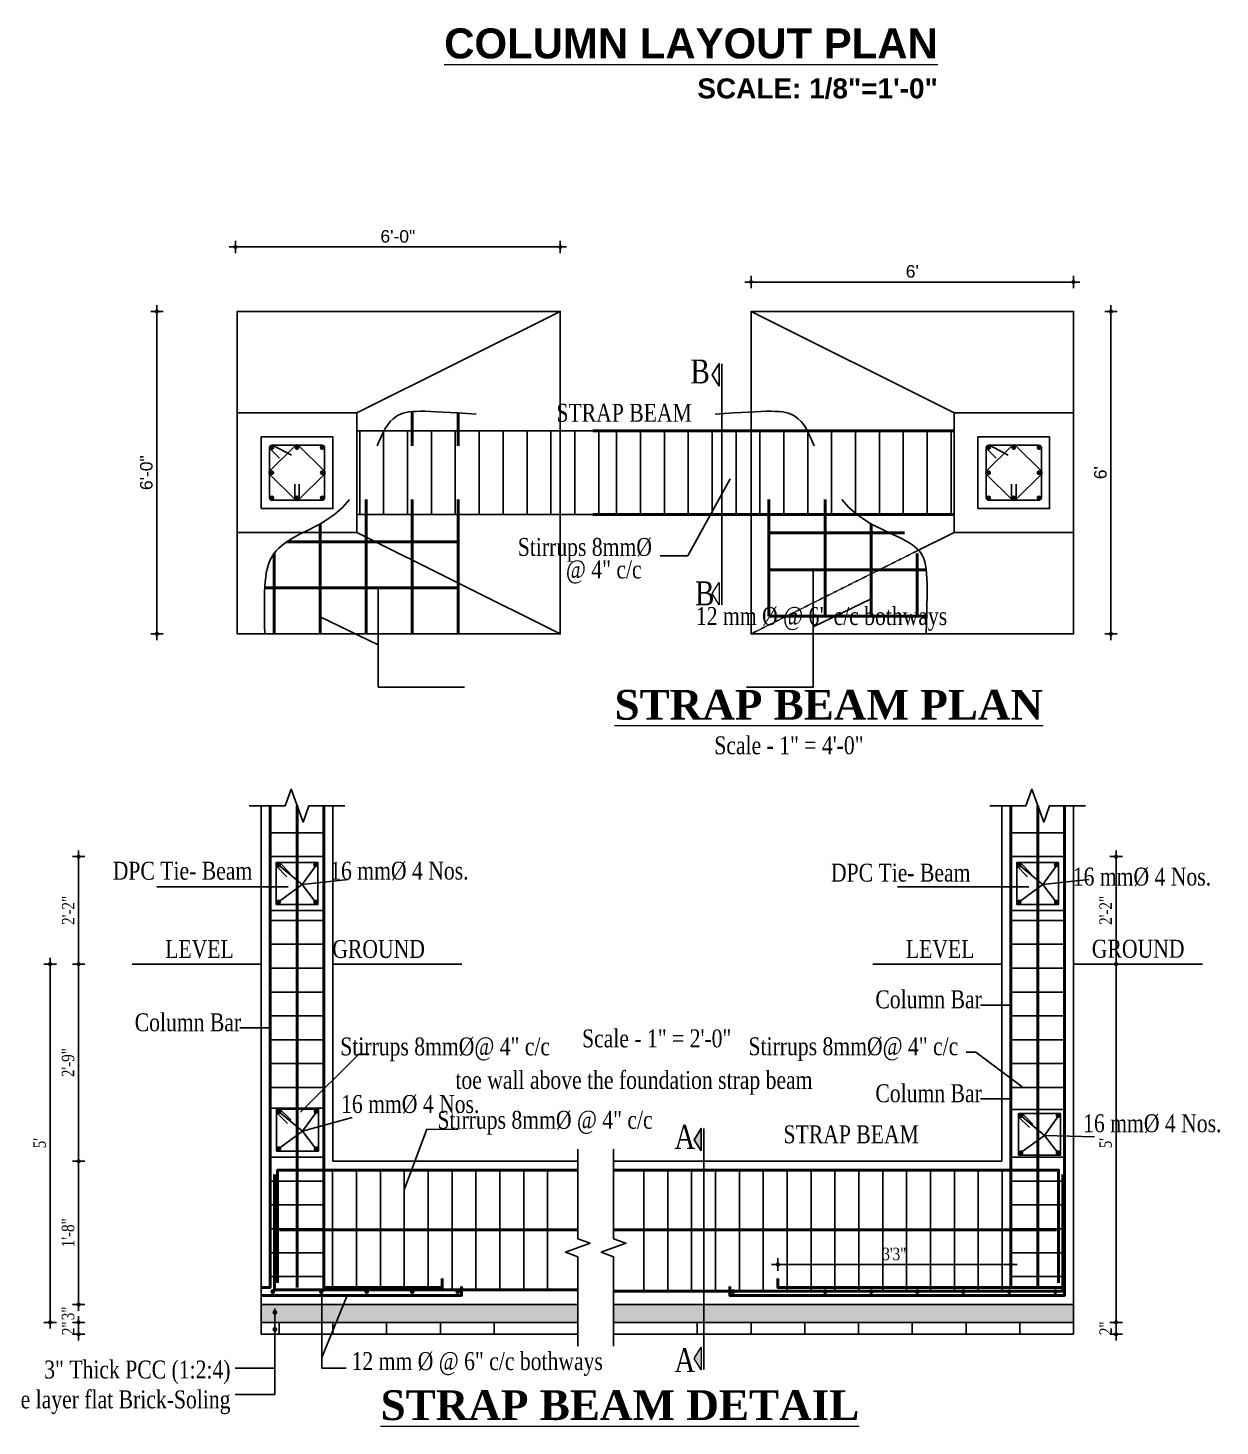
# Model space of a CAD drawing. Header units: inches. Extents: x 45643 to 70559, y -8725 to 1713.
# Drawn here: x 63998 to 64570, y -4593 to -3921 of the extents above; entities that cross this region are included whole.
import ezdxf

# ---------------------------------------------------------------- set-up
doc = ezdxf.new("R2010")
doc.units = ezdxf.units.IN
doc.header["$MEASUREMENT"] = 0
doc.linetypes.add('DASHED2', pattern=[0.375, 0.25, -0.125])
doc.layers.add('Bar', color=7, linetype='Continuous', lineweight=40)
doc.layers.add('Text', color=7, linetype='Continuous', lineweight=9)
doc.layers.add('DIMENSION', color=5, linetype='Continuous')
doc.layers.add('STIRRUP', color=10, linetype='Continuous')
doc.styles.add('1.8', font='times.ttf', dxfattribs={"width": 0.8, "height": 6})
doc.styles.add('1.8 str', font='times.ttf', dxfattribs={"width": 0.8, "height": 6})
doc.styles.add('7 INCH', font='arial.ttf')
doc.styles.add('STYLE1', font='arialbd.ttf')
doc.styles.add('TITLE', font='arialbd.ttf')
doc.dimstyles.new('1.4', dxfattribs={"dimscale": 0, "dimtxt": 6, "dimasz": 0.5, "dimexe": 2, "dimexo": 9, "dimgap": 2, "dimtad": 1, "dimdec": 0, "dimlfac": 0.5, "dimzin": 3, "dimdsep": 46, "dimlunit": 4, "dimtxsty": '1.8', "dimblk": 'DIM', "dimcen": 3, "dimdle": 3, "dimse1": 1, "dimse2": 1, "dimclrd": 256, "dimclre": 256, "dimclrt": 7, "dimadec": 1, "dimazin": 2, "dimtfac": 1, "dimtdec": 0, "dimtix": 1, "dimtofl": 0, "dimtmove": 2, "dimatfit": 3, "dimldrblk": 'ARW', "dimfxl": 2, "dimfrac": 2, "dimtolj": 2, "dimtzin": 0, "dimarcsym": 0})
doc.dimstyles.new('7 INCH', dxfattribs={"dimscale": 0, "dimtxt": 6, "dimasz": 0.5, "dimexe": 2, "dimexo": 9, "dimgap": 2, "dimtad": 1, "dimtoh": 1, "dimdec": 0, "dimzin": 3, "dimdsep": 46, "dimlunit": 4, "dimtxsty": '7 INCH', "dimblk": 'DIM', "dimcen": 3, "dimdle": 3, "dimse1": 1, "dimse2": 1, "dimclrd": 256, "dimclre": 256, "dimclrt": 7, "dimadec": 1, "dimazin": 2, "dimtfac": 1, "dimtdec": 0, "dimtix": 1, "dimtofl": 0, "dimtmove": 2, "dimatfit": 3, "dimldrblk": 'ARW', "dimfxl": 2, "dimfrac": 2, "dimtolj": 2, "dimtzin": 0, "dimarcsym": 0})

# ---------------------------------------------------------------- blocks, each defined once
blk = doc.blocks.new('DIM')
at = {"layer": 'DIMENSION'}
h = blk.add_hatch(color=256, dxfattribs=at)
h.paths.add_polyline_path([(0, 1.3), (0, 0), (1.3, 0, 0.414214)])
h.paths.add_polyline_path([(1.3, 0), (0, 0), (0, -1.3, 0.414214)])
h.paths.add_polyline_path([(0, 0), (-1.3, 0, 0.414214), (0, -1.3)])
h.paths.add_polyline_path([(0, 1.3, 0.414214), (-1.3, 0), (0, 0)])
for p, q in [((-6, 0), (6, 0)), ((0, 6), (0, -6))]:
    blk.add_line(p, q, dxfattribs=at)
blk.add_circle((0, 0), 1.28, dxfattribs=at)
blk = doc.blocks.new('*D786')
at = {"layer": 'Defpoints', "color": 0, "ltscale": 10, "transparency": 16777216}
for p in [(64021.88, -4542.8), (64042.3, -4542.8), (64042.3, -4548.54)]:
    blk.add_point(p, dxfattribs=at)
at = {"layer": 'DIMENSION', "lineweight": -2, "ltscale": 10, "transparency": 16777216}
for p, q in [((64021.88, -4542.3), (64021.88, -4541.8)), ((64021.88, -4549.04), (64021.88, -4549.54))]:
    blk.add_line(p, q, dxfattribs=at)
at = {"layer": 'DIMENSION', "lineweight": -2, "ltscale": 10, "transparency": 16777216, "xscale": 0.5, "yscale": 0.5, "zscale": 0.5}
for p, rotation in [((64021.88, -4542.8), 270), ((64021.88, -4548.54), 90)]:
    blk.add_blockref('DIM', p, dxfattribs=dict(at, rotation=rotation))
at = {"layer": 'DIMENSION', "color": 7, "ltscale": 10, "transparency": 16777216, "insert": (64016.88, -4545.67), "char_height": 6, "attachment_point": 5, "rotation": 90, "style": '1.8'}
blk.add_mtext('\\A2;2"', dxfattribs=at)
blk = doc.blocks.new('ARW')
at = {"layer": 'DIMENSION'}
blk.add_lwpolyline([(10, 0, 0, 6, 0), (0, 0, 0, 0, 0), (10, 0, 0, 0, 0)], format="xyseb", dxfattribs=at)
blk = doc.blocks.new('*D787')
at = {"layer": 'Defpoints', "color": 0, "ltscale": 10, "transparency": 16777216}
for p in [(64021.87, -4534.2), (64042.29, -4534.2), (64042.29, -4542.8)]:
    blk.add_point(p, dxfattribs=at)
at = {"layer": 'DIMENSION', "lineweight": -2, "ltscale": 10, "transparency": 16777216}
for p, q in [((64021.87, -4533.7), (64021.87, -4533.2)), ((64021.87, -4543.3), (64021.87, -4543.8))]:
    blk.add_line(p, q, dxfattribs=at)
at = {"layer": 'DIMENSION', "lineweight": -2, "ltscale": 10, "transparency": 16777216, "xscale": 0.5, "yscale": 0.5, "zscale": 0.5}
for p, rotation in [((64021.87, -4534.2), 270), ((64021.87, -4542.8), 90)]:
    blk.add_blockref('DIM', p, dxfattribs=dict(at, rotation=rotation))
at = {"layer": 'DIMENSION', "color": 7, "ltscale": 10, "transparency": 16777216, "insert": (64016.82, -4538.5), "char_height": 6, "attachment_point": 5, "rotation": 90, "style": '1.8'}
blk.add_mtext('\\A2;3"', dxfattribs=at)
blk = doc.blocks.new('*D788')
at = {"layer": 'Defpoints', "color": 0, "ltscale": 10, "transparency": 16777216}
for p in [(64021.87, -4465.4), (64099.63, -4465.4), (64042.29, -4534.2)]:
    blk.add_point(p, dxfattribs=at)
at = {"layer": 'DIMENSION', "lineweight": -2, "ltscale": 10, "transparency": 16777216}
blk.add_line((64021.87, -4533.7), (64021.87, -4465.9), dxfattribs=at)
at = {"layer": 'DIMENSION', "lineweight": -2, "ltscale": 10, "transparency": 16777216, "xscale": 0.5, "yscale": 0.5, "zscale": 0.5}
for p, rotation in [((64021.87, -4465.4), 90), ((64021.87, -4534.2), 270)]:
    blk.add_blockref('DIM', p, dxfattribs=dict(at, rotation=rotation))
at = {"layer": 'DIMENSION', "color": 7, "ltscale": 10, "transparency": 16777216, "insert": (64016.82, -4499.8), "char_height": 6, "attachment_point": 5, "rotation": 90, "style": '1.8'}
blk.add_mtext('\\A2;1\'-8"', dxfattribs=at)
blk = doc.blocks.new('*D789')
at = {"layer": 'Defpoints', "color": 0, "ltscale": 10, "transparency": 16777216}
for p in [(64021.87, -4370.8), (64049.21, -4370.8), (64042.29, -4465.4)]:
    blk.add_point(p, dxfattribs=at)
at = {"layer": 'DIMENSION', "lineweight": -2, "ltscale": 10, "transparency": 16777216}
blk.add_line((64021.87, -4464.9), (64021.87, -4371.3), dxfattribs=at)
at = {"layer": 'DIMENSION', "lineweight": -2, "ltscale": 10, "transparency": 16777216, "xscale": 0.5, "yscale": 0.5, "zscale": 0.5}
for p, rotation in [((64021.87, -4370.8), 90), ((64021.87, -4465.4), 270)]:
    blk.add_blockref('DIM', p, dxfattribs=dict(at, rotation=rotation))
at = {"layer": 'DIMENSION', "color": 7, "ltscale": 10, "transparency": 16777216, "insert": (64016.81, -4418.1), "char_height": 6, "attachment_point": 5, "rotation": 90, "style": '1.8'}
blk.add_mtext('\\A2;2\'-9"', dxfattribs=at)
blk = doc.blocks.new('*D790')
at = {"layer": 'Defpoints', "color": 0, "ltscale": 10, "transparency": 16777216}
for p in [(64057.72, -4370.8), (64008.22, -4542.8), (64050.8, -4542.8)]:
    blk.add_point(p, dxfattribs=at)
at = {"layer": 'DIMENSION', "lineweight": -2, "ltscale": 10, "transparency": 16777216}
blk.add_line((64008.22, -4371.3), (64008.22, -4542.3), dxfattribs=at)
at = {"layer": 'DIMENSION', "lineweight": -2, "ltscale": 10, "transparency": 16777216, "xscale": 0.5, "yscale": 0.5, "zscale": 0.5}
for p, rotation in [((64008.22, -4370.8), 90), ((64008.22, -4542.8), 270)]:
    blk.add_blockref('DIM', p, dxfattribs=dict(at, rotation=rotation))
at = {"layer": 'DIMENSION', "color": 7, "ltscale": 10, "transparency": 16777216, "insert": (64003.17, -4456.8), "char_height": 6, "attachment_point": 5, "rotation": 90, "style": '1.8'}
blk.add_mtext("\\A2;5'", dxfattribs=at)
blk = doc.blocks.new('*D791')
at = {"layer": 'Defpoints', "color": 0, "ltscale": 10, "transparency": 16777216}
for p in [(64021.87, -4319.2), (64111.09, -4319.2), (64049.21, -4370.8)]:
    blk.add_point(p, dxfattribs=at)
at = {"layer": 'DIMENSION', "lineweight": -2, "ltscale": 10, "transparency": 16777216}
blk.add_line((64021.87, -4370.3), (64021.87, -4319.7), dxfattribs=at)
at = {"layer": 'DIMENSION', "lineweight": -2, "ltscale": 10, "transparency": 16777216, "xscale": 0.5, "yscale": 0.5, "zscale": 0.5}
for p, rotation in [((64021.87, -4319.2), 90), ((64021.87, -4370.8), 270)]:
    blk.add_blockref('DIM', p, dxfattribs=dict(at, rotation=rotation))
at = {"layer": 'DIMENSION', "color": 7, "ltscale": 10, "transparency": 16777216, "insert": (64016.87, -4345), "char_height": 6, "attachment_point": 5, "rotation": 90, "style": '1.8'}
blk.add_mtext('\\A2;2\'-2"', dxfattribs=at)
blk = doc.blocks.new('*D792')
at = {"layer": 'Defpoints', "color": 0, "ltscale": 10, "transparency": 16777216}
for p in [(64499.36, -4542.8), (64519.78, -4542.8), (64499.36, -4548.54)]:
    blk.add_point(p, dxfattribs=at)
at = {"layer": 'DIMENSION', "lineweight": -2, "ltscale": 10, "transparency": 16777216}
for p, q in [((64519.78, -4542.3), (64519.78, -4541.8)), ((64519.78, -4549.04), (64519.78, -4549.54))]:
    blk.add_line(p, q, dxfattribs=at)
at = {"layer": 'DIMENSION', "lineweight": -2, "ltscale": 10, "transparency": 16777216, "xscale": 0.5, "yscale": 0.5, "zscale": 0.5}
for p, rotation in [((64519.78, -4542.8), 270), ((64519.78, -4548.54), 90)]:
    blk.add_blockref('DIM', p, dxfattribs=dict(at, rotation=rotation))
at = {"layer": 'DIMENSION', "color": 7, "ltscale": 10, "transparency": 16777216, "insert": (64514.78, -4545.67), "char_height": 6, "attachment_point": 5, "rotation": 90, "style": '1.8'}
blk.add_mtext('\\A2;2"', dxfattribs=at)
blk = doc.blocks.new('*D793')
at = {"layer": 'Defpoints', "color": 0, "ltscale": 10, "transparency": 16777216}
for p in [(64499.36, -4370.8), (64519.78, -4370.8), (64499.36, -4542.8)]:
    blk.add_point(p, dxfattribs=at)
at = {"layer": 'DIMENSION', "lineweight": -2, "ltscale": 10, "transparency": 16777216}
blk.add_line((64519.78, -4542.3), (64519.78, -4371.3), dxfattribs=at)
at = {"layer": 'DIMENSION', "lineweight": -2, "ltscale": 10, "transparency": 16777216, "xscale": 0.5, "yscale": 0.5, "zscale": 0.5}
for p, rotation in [((64519.78, -4370.8), 90), ((64519.78, -4542.8), 270)]:
    blk.add_blockref('DIM', p, dxfattribs=dict(at, rotation=rotation))
at = {"layer": 'DIMENSION', "color": 7, "ltscale": 10, "transparency": 16777216, "insert": (64514.73, -4456.8), "char_height": 6, "attachment_point": 5, "rotation": 90, "style": '1.8'}
blk.add_mtext("\\A2;5'", dxfattribs=at)
blk = doc.blocks.new('*D794')
at = {"layer": 'Defpoints', "color": 0, "ltscale": 10, "transparency": 16777216}
for p in [(64430.56, -4319.2), (64519.78, -4319.2), (64492.44, -4370.8)]:
    blk.add_point(p, dxfattribs=at)
at = {"layer": 'DIMENSION', "lineweight": -2, "ltscale": 10, "transparency": 16777216}
blk.add_line((64519.78, -4370.3), (64519.78, -4319.7), dxfattribs=at)
at = {"layer": 'DIMENSION', "lineweight": -2, "ltscale": 10, "transparency": 16777216, "xscale": 0.5, "yscale": 0.5, "zscale": 0.5}
for p, rotation in [((64519.78, -4319.2), 90), ((64519.78, -4370.8), 270)]:
    blk.add_blockref('DIM', p, dxfattribs=dict(at, rotation=rotation))
at = {"layer": 'DIMENSION', "color": 7, "ltscale": 10, "transparency": 16777216, "insert": (64514.78, -4345), "char_height": 6, "attachment_point": 5, "rotation": 90, "style": '1.8'}
blk.add_mtext('\\A2;2\'-2"', dxfattribs=at)
blk = doc.blocks.new('*D795')
at = {"layer": 'Defpoints', "color": 0, "ltscale": 10, "transparency": 16777216}
for p in [(64469.26, -4515.06), (64357.46, -4521.3), (64469.26, -4521.3)]:
    blk.add_point(p, dxfattribs=at)
at = {"layer": 'DIMENSION', "lineweight": -2, "ltscale": 10, "transparency": 16777216}
blk.add_line((64357.96, -4515.06), (64468.76, -4515.06), dxfattribs=at)
at = {"layer": 'DIMENSION', "lineweight": -2, "ltscale": 10, "transparency": 16777216, "xscale": 0.5, "yscale": 0.5, "zscale": 0.5, "rotation": 180}
blk.add_blockref('DIM', (64357.46, -4515.06), dxfattribs=at)
at = {"layer": 'DIMENSION', "lineweight": -2, "ltscale": 10, "transparency": 16777216, "xscale": 0.5, "yscale": 0.5, "zscale": 0.5}
blk.add_blockref('DIM', (64469.26, -4515.06), dxfattribs=at)
at = {"layer": 'DIMENSION', "color": 7, "ltscale": 10, "transparency": 16777216, "insert": (64413.36, -4510.01), "char_height": 6, "attachment_point": 5, "style": '1.8'}
blk.add_mtext('\\A2;3\'3"', dxfattribs=at)
blk = doc.blocks.new('*D796')
at = {"layer": 'Defpoints', "color": 0, "ltscale": 50, "transparency": 16777216}
for p in [(64253.03, -4026.5), (64097.11, -4047.54), (64253.03, -4057.48)]:
    blk.add_point(p, dxfattribs=at)
at = {"layer": 'DIMENSION', "lineweight": -2, "ltscale": 50, "transparency": 16777216}
blk.add_line((64097.61, -4026.5), (64252.53, -4026.5), dxfattribs=at)
at = {"layer": 'DIMENSION', "lineweight": -2, "ltscale": 50, "transparency": 16777216, "xscale": 0.5, "yscale": 0.5, "zscale": 0.5, "rotation": 180}
blk.add_blockref('DIM', (64097.11, -4026.5), dxfattribs=at)
at = {"layer": 'DIMENSION', "lineweight": -2, "ltscale": 50, "transparency": 16777216, "xscale": 0.5, "yscale": 0.5, "zscale": 0.5}
blk.add_blockref('DIM', (64253.03, -4026.5), dxfattribs=at)
at = {"layer": 'DIMENSION', "color": 7, "ltscale": 50, "transparency": 16777216, "insert": (64175.07, -4021.43), "char_height": 6, "attachment_point": 5, "style": '7 INCH'}
blk.add_mtext('\\A2;6\'-0"', dxfattribs=at)
blk = doc.blocks.new('*D797')
at = {"layer": 'Defpoints', "color": 0, "ltscale": 50, "transparency": 16777216}
for p in [(64059.46, -4057.48), (64098.03, -4057.48), (64098.03, -4212.28)]:
    blk.add_point(p, dxfattribs=at)
at = {"layer": 'DIMENSION', "lineweight": -2, "ltscale": 50, "transparency": 16777216}
blk.add_line((64059.46, -4211.78), (64059.46, -4057.98), dxfattribs=at)
at = {"layer": 'DIMENSION', "lineweight": -2, "ltscale": 50, "transparency": 16777216, "xscale": 0.5, "yscale": 0.5, "zscale": 0.5}
for p, rotation in [((64059.46, -4057.48), 90), ((64059.46, -4212.28), 270)]:
    blk.add_blockref('DIM', p, dxfattribs=dict(at, rotation=rotation))
at = {"layer": 'DIMENSION', "color": 7, "ltscale": 50, "transparency": 16777216, "insert": (64054.39, -4134.88), "char_height": 6, "attachment_point": 5, "rotation": 90, "style": '7 INCH'}
blk.add_mtext('\\A2;6\'-0"', dxfattribs=at)
blk = doc.blocks.new('*D798')
at = {"layer": 'Defpoints', "color": 0, "ltscale": 50, "transparency": 16777216}
for p in [(64344.56, -4043.34), (64344.56, -4057.48), (64499.36, -4057.48)]:
    blk.add_point(p, dxfattribs=at)
at = {"layer": 'DIMENSION', "lineweight": -2, "ltscale": 50, "transparency": 16777216}
blk.add_line((64498.86, -4043.34), (64345.06, -4043.34), dxfattribs=at)
at = {"layer": 'DIMENSION', "lineweight": -2, "ltscale": 50, "transparency": 16777216, "xscale": 0.5, "yscale": 0.5, "zscale": 0.5, "rotation": 180}
blk.add_blockref('DIM', (64344.56, -4043.34), dxfattribs=at)
at = {"layer": 'DIMENSION', "lineweight": -2, "ltscale": 50, "transparency": 16777216, "xscale": 0.5, "yscale": 0.5, "zscale": 0.5}
blk.add_blockref('DIM', (64499.36, -4043.34), dxfattribs=at)
at = {"layer": 'DIMENSION', "color": 7, "ltscale": 50, "transparency": 16777216, "insert": (64421.96, -4038.28), "char_height": 6, "attachment_point": 5, "style": '7 INCH'}
blk.add_mtext("\\A2;6'", dxfattribs=at)
blk = doc.blocks.new('*D799')
at = {"layer": 'Defpoints', "color": 0, "ltscale": 50, "transparency": 16777216}
for p in [(64499.36, -4057.48), (64499.36, -4212.28), (64517.32, -4212.28)]:
    blk.add_point(p, dxfattribs=at)
at = {"layer": 'DIMENSION', "lineweight": -2, "ltscale": 50, "transparency": 16777216}
blk.add_line((64517.32, -4057.98), (64517.32, -4211.78), dxfattribs=at)
at = {"layer": 'DIMENSION', "lineweight": -2, "ltscale": 50, "transparency": 16777216, "xscale": 0.5, "yscale": 0.5, "zscale": 0.5}
for p, rotation in [((64517.32, -4057.48), 90), ((64517.32, -4212.28), 270)]:
    blk.add_blockref('DIM', p, dxfattribs=dict(at, rotation=rotation))
at = {"layer": 'DIMENSION', "color": 7, "ltscale": 50, "transparency": 16777216, "insert": (64512.26, -4134.88), "char_height": 6, "attachment_point": 5, "rotation": 90, "style": '7 INCH'}
blk.add_mtext("\\A2;6'", dxfattribs=at)

msp = doc.modelspace()

# ---------------------------------------------------------------- hatches: boundary and pattern name
at = {"ltscale": 10}
h = msp.add_hatch(dxfattribs=at)
h.set_pattern_fill('AR-CONC', color=8, scale=0.716667, style=0)
h.set_pattern_definition([(50, (46033.988, -9458.595), (5.1403646, -0.4497236), [0.5375, -5.9125]), (355, (46033.988, -9458.595), (-0.9943846, 5.3907103), [0.43, -4.73]), (100.4514, (46034.4163, -9458.6325), (4.1459839, 4.9409834), [0.4568047, -5.0248518]), (46.1842, (46033.988, -9457.162), (7.6485608, -1.1862196), [0.80625, -8.86875]), (96.6356, (46034.625, -9457.2606), (6.698416, 6.981178), [0.685207, -7.5372765]), (351.1842, (46033.988, -9457.162), (6.6984106, 6.9811833), [0.645, -7.095]), (21, (46034.7046, -9457.52), (4.2778339, -2.8854354), [0.5375, -5.9125]), (326, (46034.7046, -9457.52), (1.7437599, 5.1969087), [0.43, -4.73]), (71.4514, (46035.061, -9457.7605), (6.0215955, 2.3114686), [0.4568047, -5.0248518]), (37.5, (46033.988, -9458.595), (0.08714563, 2.38573929), [0, -4.67266667, 0, -4.80166667, 0, -4.74791667]), (7.5, (46033.988, -9458.595), (1.8853317, 2.82661727), [0, -2.73766667, 0, -4.56516667, 0, -1.80958333]), (327.5, (46032.3897, -9458.595), (3.82572746, -0.16164325), [0, -1.79166667, 0, -5.59, 0, -7.4175]), (317.5, (46031.673, -9458.595), (4.1795009, 0.71741904), [0, -2.3291667, 0, -3.7123333, 0, -5.2675])])
h.paths.add_polyline_path([(64109.493, -4534.203), (64109.493, -4542.803), (64116.026, -4542.803), (64116.026, -4538.577, -0.403803), (64115.473, -4538.004, -1), (64116.619, -4538.004, -0.4247013), (64116.026, -4538.577), (64116.026, -4542.803), (64261.426, -4542.803), (64261.426, -4534.203)])
h = msp.add_hatch(dxfattribs=at)
h.set_pattern_fill('AR-CONC', color=8, scale=0.716667, style=0)
h.set_pattern_definition([(130, (67779.0467, -7097.9377), (-5.1403646, -0.4497236), [0.5375, -5.9125]), (185, (67779.0467, -7097.9377), (0.9943846, 5.39071), [0.43, -4.73]), (79.5486, (67778.6183, -7097.975), (-4.145984, 4.9409834), [0.456805, -5.024852]), (133.8158, (67779.0467, -7096.5044), (-7.648561, -1.18622), [0.80625, -8.86875]), (83.3644, (67778.409, -7096.603), (-6.698416, 6.981178), [0.685207, -7.537276]), (188.8158, (67779.047, -7096.504), (-6.69841, 6.981183), [0.645, -7.095]), (159, (67778.33, -7096.8627), (-4.277834, -2.8854354), [0.5375, -5.9125]), (214, (67778.33, -7096.8627), (-1.74376, 5.1969087), [0.43, -4.73]), (108.5486, (67777.9735, -7097.103), (-6.0215955, 2.3114686), [0.456805, -5.024852]), (142.5, (67779.0467, -7097.9377), (-0.0871456, 2.3857393), [0, -4.6726667, 0, -4.8016667, 0, -4.7479167]), (172.5, (67779.0467, -7097.9377), (-1.8853317, 2.8266173), [0, -2.7376667, 0, -4.5651667, 0, -1.8095833]), (212.5, (67780.6448, -7097.9377), (-3.8257275, -0.16164325), [0, -1.7916667, 0, -5.59, 0, -7.4175]), (222.5, (67781.3615, -7097.9377), (-4.179501, 0.717419), [0, -2.3291667, 0, -3.7123333, 0, -5.2675])])
h.paths.add_polyline_path([(64278.626, -4534.203), (64499.359, -4534.203), (64499.359, -4542.803), (64278.626, -4542.803)])
at = {"layer": 'Text', "ltscale": 10}
for points in [[(64320.661, -4449.726), (64320.661, -4460.478), (64317.35, -4455.102)], [(64320.661, -4565.53), (64320.661, -4554.777), (64317.35, -4560.153)]]:
    msp.add_hatch(color=256, dxfattribs=at).paths.add_polyline_path(points)

# ---------------------------------------------------------------- linework, layer by layer
for p, q in [((64253.026, -4057.479), (64155.359, -4106.212)), ((64344.559, -4057.479), (64442.026, -4106.212)), ((64155.359, -4163.545), (64253.026, -4212.279))]:
    msp.add_line(p, q)
at = {"ltscale": 10}
for p, q in [((64423.642, -4172.738), (64442.026, -4163.545)), ((64143.893, -4465.403), (64143.893, -4294.745)), ((64464.959, -4465.403), (64464.959, -4294.745)), ((64499.359, -4548.536), (64499.359, -4294.745)), ((64499.359, -4534.203), (64278.626, -4534.203)), ((64261.426, -4542.803), (64109.493, -4542.803)), ((64118.093, -4542.803), (64118.093, -4548.536)), ((64143.893, -4542.803), (64143.893, -4548.536)), ((64169.693, -4542.803), (64169.693, -4548.536)), ((64195.493, -4542.803), (64195.493, -4548.536)), ((64221.293, -4542.803), (64221.293, -4548.536)), ((64499.359, -4542.803), (64278.626, -4542.803)), ((64318.759, -4542.803), (64318.759, -4548.536)), ((64344.559, -4542.803), (64344.559, -4548.536)), ((64370.359, -4542.803), (64370.359, -4548.536)), ((64396.159, -4542.803), (64396.159, -4548.536)), ((64421.959, -4542.803), (64421.959, -4548.536)), ((64447.759, -4542.803), (64447.759, -4548.536)), ((64473.559, -4542.803), (64473.559, -4548.536))]:
    msp.add_line(p, q, dxfattribs=at)
at = {"linetype": 'DASHED2'}
msp.add_line((64423.642, -4172.738), (64344.559, -4212.279), dxfattribs=at)
at = {"color": 5, "ltscale": 10}
for p, q in [((64047.61, -4370.803), (64109.493, -4370.803)), ((64143.893, -4370.803), (64205.776, -4370.803)), ((64403.076, -4370.803), (64464.959, -4370.803)), ((64561.271, -4370.803), (64499.388, -4370.803))]:
    msp.add_line(p, q, dxfattribs=at)
at = {"linetype": 'Continuous', "ltscale": 10}
msp.add_line((64261.426, -4534.203), (64109.493, -4534.203), dxfattribs=at)
for points in [[(64253.026, -4119.859), (64253.026, -4057.479), (64098.026, -4057.479), (64098.026, -4212.279), (64253.026, -4212.279), (64253.026, -4119.859)], [(64344.559, -4154.945), (64344.559, -4057.479), (64499.359, -4057.479), (64499.359, -4212.279), (64344.559, -4212.279), (64344.559, -4147.779)], [(64155.359, -4147.779), (64155.359, -4106.212), (64098.026, -4106.212), (64098.026, -4147.779)], [(64442.026, -4163.545), (64442.026, -4106.212), (64499.359, -4106.212), (64499.359, -4163.545), (64442.026, -4163.545)], [(64098.026, -4147.779), (64098.026, -4163.545), (64129.784, -4163.545)]]:
    msp.add_lwpolyline(points)
for points in [[(64109.493, -4152.079), (64143.893, -4152.079), (64143.893, -4117.679), (64109.493, -4117.679)], [(64453.493, -4152.079), (64487.893, -4152.079), (64487.893, -4117.679), (64453.493, -4117.679)]]:
    msp.add_lwpolyline(points, close=True)
at = {"ltscale": 10, "const_width": 1.147}
for points in [[(64114.634, -4122.224, 1), (64114.634, -4123.37, 1)], [(64126.669, -4122.224, -1), (64126.669, -4123.37, -1)], [(64138.751, -4122.224, -1), (64138.751, -4123.37, -1)], [(64458.634, -4122.224, 1), (64458.634, -4123.37, 1)], [(64470.669, -4122.224, -1), (64470.669, -4123.37, -1)], [(64482.751, -4122.224, -1), (64482.751, -4123.37, -1)], [(64114.038, -4134.879, 1), (64115.184, -4134.879, 1)], [(64139.348, -4134.879, -1), (64138.201, -4134.879, -1)], [(64458.038, -4134.879, 1), (64459.184, -4134.879, 1)], [(64483.348, -4134.879, -1), (64482.201, -4134.879, -1)], [(64114.634, -4147.534, -1), (64114.634, -4146.387, -1)], [(64126.669, -4147.534, 1), (64126.669, -4146.387, 1)], [(64138.751, -4147.534, 1), (64138.751, -4146.387, 1)], [(64458.634, -4147.534, -1), (64458.634, -4146.387, -1)], [(64470.669, -4147.534, 1), (64470.669, -4146.387, 1)], [(64482.751, -4147.534, 1), (64482.751, -4146.387, 1)], [(64117.832, -4322.645, 1), (64117.832, -4323.792, 1)], [(64135.554, -4322.645, -1), (64135.554, -4323.792, -1)], [(64473.299, -4322.645, 1), (64473.299, -4323.792, 1)], [(64491.02, -4322.645, -1), (64491.02, -4323.792, -1)], [(64117.235, -4340.963, 1), (64118.382, -4340.963, 1)], [(64136.15, -4340.963, -1), (64135.004, -4340.963, -1)], [(64472.702, -4340.963, 1), (64473.849, -4340.963, 1)], [(64491.617, -4340.963, -1), (64490.47, -4340.963, -1)], [(64118.042, -4441.049, 1), (64118.042, -4442.196, 1)], [(64135.763, -4441.049, -1), (64135.763, -4442.196, -1)], [(64474.173, -4443.045, 1), (64474.173, -4444.192, 1)], [(64491.895, -4443.045, -1), (64491.895, -4444.192, -1)], [(64117.445, -4459.368, 1), (64118.591, -4459.368, 1)], [(64136.36, -4459.368, -1), (64135.213, -4459.368, -1)], [(64473.576, -4461.363, 1), (64474.723, -4461.363, 1)], [(64492.492, -4461.363, -1), (64491.345, -4461.363, -1)], [(64114.493, -4528.013, 1), (64115.639, -4528.013, 1)], [(64138.893, -4528.013, -1), (64137.746, -4528.013, -1)], [(64160.721, -4528.013, -1), (64159.574, -4528.013, -1)], [(64182.549, -4528.013, -1), (64181.402, -4528.013, -1)], [(64204.377, -4528.013, -1), (64203.23, -4528.013, -1)], [(64335.386, -4528.013, 1), (64336.533, -4528.013, 1)], [(64379.59, -4528.013, 1), (64380.737, -4528.013, 1)], [(64401.692, -4528.013, 1), (64402.839, -4528.013, 1)], [(64423.794, -4528.013, 1), (64424.941, -4528.013, 1)], [(64445.896, -4528.013, 1), (64447.043, -4528.013, 1)], [(64467.998, -4528.013, 1), (64469.145, -4528.013, 1)], [(64490.1, -4528.013, 1), (64491.247, -4528.013, 1)], [(64115.473, -4538.004, 1), (64116.619, -4538.004, 1)], [(64115.473, -4546.195, 1), (64116.619, -4546.195, 1)]]:
    msp.add_lwpolyline(points, format="xyb", close=True, dxfattribs=at)
at = {"linetype": 'DASHED2'}
msp.add_lwpolyline([(64129.784, -4163.545), (64155.359, -4163.545), (64155.359, -4147.779)], dxfattribs=at)
at = {"linetype": 'Continuous', "ltscale": 10}
for points in [[(64149.626, -4294.745), (64132.426, -4294.745), (64129.559, -4302.621), (64123.826, -4286.869), (64120.959, -4294.745), (64103.759, -4294.745)], [(64505.093, -4294.745), (64487.893, -4294.745), (64485.026, -4302.621), (64479.293, -4286.869), (64476.426, -4294.745), (64459.226, -4294.745)], [(64261.426, -4554.269), (64261.426, -4511.269), (64255.519, -4509.119), (64267.333, -4504.819), (64261.426, -4502.669), (64261.426, -4459.669)], [(64278.626, -4554.269), (64278.626, -4511.269), (64272.719, -4509.119), (64284.533, -4504.819), (64278.626, -4502.669), (64278.626, -4459.669)]]:
    msp.add_lwpolyline(points, dxfattribs=at)
at = {"ltscale": 10}
for points in [[(64261.426, -4548.536), (64109.493, -4548.536), (64109.493, -4294.745)], [(64143.893, -4465.403), (64261.426, -4465.403)], [(64278.626, -4465.403), (64464.959, -4465.403)], [(64499.359, -4548.536), (64278.626, -4548.536)]]:
    msp.add_lwpolyline(points, dxfattribs=at)
for points in [[(64113.793, -4345.003), (64139.593, -4345.003), (64139.593, -4319.203), (64113.793, -4319.203)], [(64469.259, -4345.003), (64495.059, -4345.003), (64495.059, -4319.203), (64469.259, -4319.203)]]:
    msp.add_lwpolyline(points, close=True, dxfattribs=at)
for points, knots in [([(64212.693, -4106.737), (64187.284, -4105.164), (64173.34, -4103.703), (64167.547, -4116.08), (64165.203, -4121.979)], [1.6418207, 1.6418207, 1.6418207, 1.6418207, 9.2625144, 15.3337011, 15.3337011, 15.3337011, 15.3337011]), ([(64327.359, -4106.737), (64352.768, -4105.164), (64366.712, -4103.703), (64372.505, -4116.08), (64374.85, -4121.979)], [1.6418207, 1.6418207, 1.6418207, 1.6418207, 9.2625144, 15.3337011, 15.3337011, 15.3337011, 15.3337011]), ([(64151.862, -4147.779), (64149.017, -4151.267), (64138.233, -4161.368), (64110.832, -4169.133), (64110.721, -4190.051), (64111.176, -4212.279)], [25.0554873, 25.0554873, 25.0554873, 25.0554873, 29.8270999, 40.7446338, 50.1239758, 50.1239758, 50.1239758, 50.1239758]), ([(64388.191, -4147.779), (64391.035, -4151.267), (64401.819, -4161.368), (64430.456, -4169.483), (64429.276, -4183.826), (64428.697, -4212.279)], [25.0554873, 25.0554873, 25.0554873, 25.0554873, 29.8270999, 40.7446338, 51.2542884, 51.2542884, 51.2542884, 51.2542884])]:
    msp.add_open_spline(points, degree=3, knots=knots)
at = {"layer": 'Bar'}
for p, q in [((64181.991, -4121.979), (64181.991, -4105.543)), ((64204.093, -4121.979), (64204.093, -4106.198)), ((64442.026, -4114.812), (64268.672, -4114.812)), ((64159.889, -4212.279), (64159.889, -4147.779)), ((64181.991, -4212.279), (64181.991, -4147.779)), ((64204.093, -4212.279), (64204.093, -4147.779)), ((64353.159, -4203.679), (64353.159, -4147.779)), ((64380.163, -4203.679), (64380.163, -4147.779)), ((64137.787, -4212.279), (64137.787, -4159.399)), ((64442.026, -4154.945), (64268.672, -4154.945)), ((64402.265, -4203.679), (64402.265, -4159.399)), ((64121.811, -4168.075), (64204.093, -4168.075)), ((64418.241, -4163.806), (64353.159, -4163.806)), ((64115.685, -4212.279), (64115.685, -4173.643)), ((64424.367, -4203.679), (64424.367, -4173.643)), ((64428.868, -4181.577), (64353.159, -4181.577)), ((64111.184, -4190.177), (64204.093, -4190.177)), ((64428.876, -4203.679), (64353.159, -4203.679))]:
    msp.add_line(p, q, dxfattribs=at)
at = {"layer": 'Bar', "ltscale": 10}
for p, q in [((64126.693, -4526.124), (64126.693, -4294.745)), ((64482.159, -4526.124), (64482.159, -4294.745)), ((64118.353, -4498.439), (64261.426, -4498.439)), ((64491.162, -4498.439), (64278.626, -4498.439))]:
    msp.add_line(p, q, dxfattribs=at)
for points in [[(64113.793, -4294.745), (64113.793, -4526.124), (64109.493, -4526.124)], [(64196.353, -4521.824), (64196.353, -4526.124), (64139.593, -4526.124), (64139.593, -4294.745)], [(64469.259, -4294.745), (64469.259, -4526.124), (64357.459, -4526.124), (64357.459, -4521.824)], [(64469.259, -4526.124), (64495.059, -4526.124), (64495.059, -4294.745)], [(64117.322, -4523.815), (64117.322, -4523.815), (64117.322, -4469.703), (64261.426, -4469.703)], [(64492.193, -4523.815), (64492.193, -4523.815), (64492.193, -4469.703), (64278.626, -4469.703)], [(64115.887, -4471.859), (64115.887, -4527.176), (64261.601, -4527.176)], [(64494.202, -4471.859), (64494.202, -4527.75), (64278.451, -4527.75)], [(64205.693, -4525.603), (64205.693, -4529.903), (64109.493, -4529.903)], [(64495.059, -4526.124), (64495.059, -4529.903), (64334.36, -4529.903), (64334.36, -4525.603)]]:
    msp.add_lwpolyline(points, dxfattribs=at)
at = {"layer": 'DIMENSION', "ltscale": 10}
for p, q in [((64330.539, -4198.238), (64330.539, -4082.575)), ((64129.079, -4332.621), (64151.223, -4330.135)), ((64484.546, -4332.621), (64506.689, -4330.135)), ((64129.289, -4451.025), (64153.217, -4444.47)), ((64321.888, -4565.459), (64321.888, -4449.796)), ((64485.42, -4453.021), (64509.349, -4453.71)), ((64116.026, -4536.195), (64116.026, -4577.467)), ((64097.06, -4564.845), (64116.026, -4564.845)), ((64097.06, -4577.467), (64116.026, -4577.467))]:
    msp.add_line(p, q, dxfattribs=at)
at = {"layer": 'DIMENSION', "ltscale": 20}
for p, q in [((64268.672, -4114.812), (64155.359, -4114.812)), ((64268.672, -4154.945), (64155.359, -4154.945))]:
    msp.add_line(p, q, dxfattribs=at)
at = {"layer": 'DIMENSION', "ltscale": 10}
for points in [[(64329.312, -4093.257), (64329.312, -4082.504), (64326.001, -4087.881), (64329.312, -4093.257)], [(64320.661, -4460.478), (64320.661, -4449.726), (64317.35, -4455.102), (64320.661, -4460.478)]]:
    msp.add_lwpolyline(points, dxfattribs=at)
at = {"layer": 'STIRRUP'}
for p, q in [((64156.793, -4154.945), (64156.793, -4114.812)), ((64168.259, -4154.945), (64168.259, -4114.812)), ((64179.726, -4154.945), (64179.726, -4114.812)), ((64191.193, -4154.945), (64191.193, -4114.812)), ((64202.659, -4154.945), (64202.659, -4114.812)), ((64214.126, -4154.945), (64214.126, -4114.812)), ((64225.593, -4154.945), (64225.593, -4114.812)), ((64237.059, -4154.945), (64237.059, -4114.812)), ((64248.526, -4154.945), (64248.526, -4114.812)), ((64259.993, -4154.945), (64259.993, -4114.812)), ((64271.459, -4154.945), (64271.459, -4114.812)), ((64280.059, -4154.945), (64280.059, -4114.812)), ((64291.526, -4154.945), (64291.526, -4114.812)), ((64302.993, -4154.945), (64302.993, -4114.812)), ((64314.459, -4154.945), (64314.459, -4114.812)), ((64325.926, -4154.945), (64325.926, -4114.812)), ((64337.393, -4154.945), (64337.393, -4114.812)), ((64348.859, -4154.945), (64348.859, -4114.812)), ((64360.326, -4154.945), (64360.326, -4114.812)), ((64371.793, -4154.945), (64371.793, -4114.812)), ((64383.259, -4154.945), (64383.259, -4114.812)), ((64394.726, -4154.945), (64394.726, -4114.812)), ((64406.193, -4154.945), (64406.193, -4114.812)), ((64417.659, -4154.945), (64417.659, -4114.812)), ((64429.126, -4154.945), (64429.126, -4114.812)), ((64440.593, -4154.945), (64440.593, -4114.812)), ((64140.18, -4307.736), (64113.205, -4307.736)), ((64495.647, -4307.736), (64468.672, -4307.736)), ((64140.195, -4349.799), (64113.219, -4349.799)), ((64495.661, -4349.799), (64468.686, -4349.799)), ((64140.195, -4361.266), (64113.219, -4361.266)), ((64495.661, -4361.266), (64468.686, -4361.266)), ((64140.195, -4372.732), (64113.219, -4372.732)), ((64495.661, -4372.732), (64468.686, -4372.732)), ((64140.195, -4384.199), (64113.219, -4384.199)), ((64495.661, -4384.199), (64468.686, -4384.199)), ((64140.195, -4395.666), (64113.219, -4395.666)), ((64495.661, -4395.666), (64468.686, -4395.666)), ((64140.195, -4407.132), (64113.219, -4407.132)), ((64495.661, -4407.132), (64468.686, -4407.132)), ((64140.195, -4418.599), (64113.219, -4418.599)), ((64495.661, -4418.599), (64468.686, -4418.599)), ((64140.195, -4430.066), (64113.219, -4430.066)), ((64495.661, -4430.066), (64468.686, -4430.066)), ((64140.195, -4439.901), (64113.219, -4439.901)), ((64495.661, -4440.573), (64468.686, -4440.573)), ((64140.195, -4463.506), (64113.219, -4463.506)), ((64495.661, -4463.506), (64468.686, -4463.506)), ((64143.741, -4527.176), (64143.741, -4469.129)), ((64155.208, -4527.176), (64155.208, -4469.129)), ((64166.675, -4527.176), (64166.675, -4469.129)), ((64178.141, -4527.176), (64178.141, -4469.129)), ((64189.608, -4527.176), (64189.608, -4469.129)), ((64201.075, -4527.176), (64201.075, -4469.129)), ((64212.541, -4527.176), (64212.541, -4469.129)), ((64224.008, -4527.176), (64224.008, -4469.129)), ((64235.475, -4527.176), (64235.475, -4469.129)), ((64246.941, -4527.176), (64246.941, -4469.129)), ((64293.111, -4527.176), (64293.111, -4469.129)), ((64304.578, -4527.176), (64304.578, -4469.129)), ((64316.044, -4527.176), (64316.044, -4469.129)), ((64327.511, -4527.176), (64327.511, -4469.129)), ((64338.978, -4527.176), (64338.978, -4469.129)), ((64350.444, -4527.176), (64350.444, -4469.129)), ((64361.911, -4527.176), (64361.911, -4469.129)), ((64373.378, -4527.176), (64373.378, -4469.129)), ((64384.844, -4527.176), (64384.844, -4469.129)), ((64396.311, -4527.176), (64396.311, -4469.129)), ((64407.778, -4527.176), (64407.778, -4469.129)), ((64419.244, -4527.176), (64419.244, -4469.129)), ((64430.711, -4527.176), (64430.711, -4469.129)), ((64442.178, -4527.176), (64442.178, -4469.129)), ((64453.644, -4527.176), (64453.644, -4469.129)), ((64465.111, -4527.176), (64465.111, -4469.129)), ((64140.195, -4474.973), (64113.219, -4474.973)), ((64495.661, -4474.973), (64468.686, -4474.973)), ((64140.195, -4486.439), (64113.219, -4486.439)), ((64495.661, -4486.439), (64468.686, -4486.439)), ((64140.195, -4497.906), (64113.219, -4497.906)), ((64495.661, -4497.906), (64468.686, -4497.906)), ((64140.195, -4509.373), (64113.219, -4509.373)), ((64495.661, -4509.373), (64468.686, -4509.373)), ((64140.195, -4520.839), (64113.219, -4520.839)), ((64495.661, -4520.839), (64468.686, -4520.839))]:
    msp.add_line(p, q, dxfattribs=at)
at = {"layer": 'STIRRUP', "color": 5}
for p, q in [((64113.462, -4123.145), (64118.233, -4127.916)), ((64114.959, -4121.648), (64124.03, -4126.419)), ((64457.462, -4123.145), (64462.233, -4127.916)), ((64458.959, -4121.648), (64468.03, -4126.419)), ((64125.634, -4147.58), (64125.634, -4140.394)), ((64127.751, -4147.58), (64127.751, -4140.394)), ((64469.634, -4147.58), (64469.634, -4140.394)), ((64471.751, -4147.58), (64471.751, -4140.394))]:
    msp.add_line(p, q, dxfattribs=at)
at = {"layer": 'STIRRUP', "color": 5, "ltscale": 10}
for p, q in [((64118.281, -4322.069), (64123.45, -4327.238)), ((64473.748, -4322.069), (64478.917, -4327.238)), ((64116.659, -4323.691), (64121.828, -4328.86)), ((64472.126, -4323.691), (64477.295, -4328.86)), ((64116.869, -4442.095), (64122.038, -4447.264)), ((64118.491, -4440.473), (64123.66, -4445.642)), ((64474.622, -4442.469), (64479.791, -4447.638)), ((64473.001, -4444.091), (64478.17, -4449.26))]:
    msp.add_line(p, q, dxfattribs=at)
at = {"layer": 'STIRRUP', "color": 5}
for points in [[(64127.441, -4147.89), (64127.441, -4147.89, -0.4142136), (64125.944, -4147.89), (64113.462, -4135.627, -0.2803397), (64113.462, -4134.13), (64125.944, -4121.867, -0.4142136), (64127.441, -4121.867), (64139.924, -4134.13, -0.2547819), (64139.924, -4135.627), (64127.441, -4147.89)], [(64471.441, -4147.89), (64471.441, -4147.89, -0.4142136), (64469.944, -4147.89), (64457.462, -4135.627, -0.2803397), (64457.462, -4134.13), (64469.944, -4121.867, -0.4142136), (64471.441, -4121.867), (64483.924, -4134.13, -0.2547819), (64483.924, -4135.627), (64471.441, -4147.89)]]:
    msp.add_lwpolyline(points, format="xyb", dxfattribs=at)
for points in [[(64114.768, -4148.109), (64138.617, -4148.109, 0.4142136), (64139.924, -4146.803), (64139.924, -4122.954, 0.4142136), (64138.617, -4121.648), (64114.768, -4121.648, 0.4142136), (64113.462, -4122.954), (64113.462, -4146.803, 0.4142136)], [(64458.768, -4148.109), (64482.617, -4148.109, 0.4142136), (64483.924, -4146.803), (64483.924, -4122.954, 0.4142136), (64482.617, -4121.648), (64458.768, -4121.648, 0.4142136), (64457.462, -4122.954), (64457.462, -4146.803, 0.4142136)]]:
    msp.add_lwpolyline(points, format="xyb", close=True, dxfattribs=at)
at = {"layer": 'STIRRUP', "color": 5, "ltscale": 10}
for points in [[(64116.659, -4342.136), (64136.726, -4342.136), (64136.726, -4322.069), (64116.659, -4322.069)], [(64472.126, -4342.136), (64492.193, -4342.136), (64492.193, -4322.069), (64472.126, -4322.069)], [(64116.869, -4460.54), (64136.936, -4460.54), (64136.936, -4440.473), (64116.869, -4440.473)], [(64473.001, -4462.536), (64493.067, -4462.536), (64493.067, -4442.469), (64473.001, -4442.469)]]:
    msp.add_lwpolyline(points, close=True, dxfattribs=at)
at = {"layer": 'Text', "ltscale": 10}
for points in [[(64329.312, -4187.556), (64329.312, -4198.308), (64326.001, -4192.932), (64329.312, -4187.556)], [(64320.661, -4554.777), (64320.661, -4565.53), (64317.35, -4560.153), (64320.661, -4554.777)]]:
    msp.add_lwpolyline(points, dxfattribs=at)

# ---------------------------------------------------------------- texts
at = {"layer": 'Text', "ltscale": 10, "style": '1.8 str', "width": 0.8}
for s, height, p in [('B', 11.467, (64315.546, -4092.009)), ('STRAP BEAM', 8.6, (64251.189, -4110.424)), ('Stirrups 8mm%%C ', 8.6, (64232.649, -4174.829)), ('@ 4" c/c', 8.6, (64255.745, -4185.619)), ('B', 11.467, (64317.761, -4198.539)), ('12 mm %%C @ 6" c/c bothways', 8.6, (64318.122, -4207.99)), ('Scale - 1" = 4\'-0"', 8.6, (64326.954, -4270.057)), ('DPC Tie- Beam', 8.6, (64038.244, -4330.274)), ('16 mm%%C 4 Nos.', 8.6, (64142.601, -4330.228)), ('DPC Tie- Beam', 8.6, (64382.934, -4331.196)), ('16 mm%%C 4 Nos.', 8.6, (64498.973, -4333.085)), ('LEVEL', 8.6, (64063.429, -4367.866)), ('GROUND', 8.6, (64143.609, -4367.843)), ('LEVEL', 8.6, (64418.896, -4367.866)), ('GROUND', 8.6, (64508.141, -4367.733)), ('Column Bar', 8.6, (64404.244, -4392.016)), ('Column Bar', 8.6, (64048.778, -4403.037)), ('Scale - 1" = 2\'-0"', 8.6, (64263.483, -4410.776)), ('Stirrups 8mm%%C@ 4" c/c', 8.6, (64147.429, -4414.621)), ('Stirrups 8mm%%C@ 4" c/c', 8.6, (64343.356, -4414.56)), ('toe wall above the foundation strap beam', 8.6, (64202.685, -4430.734)), ('Column Bar', 8.6, (64404.244, -4437.104)), ('16 mm%%C 4 Nos.', 8.6, (64147.816, -4442.268)), ('Stirrups 8mm%%C @ 4" c/c', 8.6, (64194.067, -4449.86)), ('16 mm%%C 4 Nos.', 8.6, (64503.948, -4451.508)), ('A', 11.467, (64307.787, -4459.528)), ('STRAP BEAM', 8.6, (64360.16, -4456.822)), ('12 mm %%C @ 6" c/c bothways', 8.6, (64152.857, -4565.711)), ('A', 11.467, (64307.787, -4566.713))]:
    msp.add_text(s, height=height, dxfattribs=at).set_placement(p)
at = {"layer": 'Text', "linetype": 'Continuous', "ltscale": 48, "insert": (64434.214, -3921.57), "char_height": 9.6, "width": 419.3356, "attachment_point": 3, "style": 'STYLE1'}
msp.add_mtext('{\\H1.5x;\\L\\C7;COLUMN LAYOUT PLAN\\P\\H0.3889x;\\l \\H1.143x;                     \\H1.5x;  SCALE: 1/8"=1\'-0"}', dxfattribs=at)
at = {"layer": 'Text', "char_height": 14.33333, "width": 300.53876, "attachment_point": 3, "style": 'TITLE'}
for s, insert in [('{\\fTimes New Roman|b1|i0|c0|p18;\\LSTRAP BEAM PLAN}', (64484.729, -4239.128)), ('{\\fTimes New Roman|b1|i0|c0|p18;\\LSTRAP BEAM DETAIL}', (64396.546, -4575.383))]:
    msp.add_mtext(s, dxfattribs=dict(at, insert=insert))
at = {"layer": 'Text', "ltscale": 10, "insert": (64094.754, -4561.146), "char_height": 8.6, "attachment_point": 3, "style": '1.8 str'}
msp.add_mtext('3" Thick PCC (1:2:4)\\POne layer flat Brick-Soling', dxfattribs=at)

# ---------------------------------------------------------------- dimensions: what is measured, and where the dimension line sits
at = {"layer": 'DIMENSION', "ltscale": 50}
for base, p1, p2, text, picture, middle in [((64253.026, -4026.497), (64097.107, -4047.536), (64253.026, -4057.479), '6\'-0"', '*D796', (64175.067, -4021.434)), ((64344.559, -4043.339), (64499.359, -4057.479), (64344.559, -4057.479), "6'", '*D798', (64421.959, -4038.276))]:
    dim = msp.add_linear_dim(base=base, p1=p1, p2=p2, text=text, dimstyle='7 INCH', override={"dimscale": 1}, dxfattribs=at)
    dim.commit()
    dim.dimension.update_dxf_attribs({"geometry": picture, "text_midpoint": middle})
for base, p1, p2, text, picture, middle in [((64059.457, -4057.479), (64098.026, -4212.279), (64098.026, -4057.479), '6\'-0"', '*D797', (64054.394, -4134.879)), ((64517.322, -4212.279), (64499.359, -4057.479), (64499.359, -4212.279), "6'", '*D799', (64512.259, -4134.879))]:
    dim = msp.add_linear_dim(base=base, p1=p1, p2=p2, angle=90, text=text, dimstyle='7 INCH', override={"dimscale": 1}, dxfattribs=at)
    dim.commit()
    dim.dimension.update_dxf_attribs({"geometry": picture, "text_midpoint": middle})
at = {"layer": 'DIMENSION', "ltscale": 10}
for base, p1, p2, picture, middle in [((64021.872, -4319.203), (64049.212, -4370.803), (64111.095, -4319.203), '*D791', (64016.872, -4345.003)), ((64519.782, -4319.203), (64492.443, -4370.803), (64430.559, -4319.203), '*D794', (64514.782, -4345.003))]:
    dim = msp.add_linear_dim(base=base, p1=p1, p2=p2, angle=90, dimstyle='1.4', override={"dimscale": 1}, dxfattribs=at)
    dim.commit()
    dim.dimension.update_dxf_attribs({"geometry": picture, "text_midpoint": middle})
for base, p1, p2, angle, text, picture, middle in [((64008.219, -4542.803), (64057.721, -4370.803), (64050.805, -4542.803), 90, "5'", '*D790', (64003.167, -4456.803)), ((64021.872, -4370.803), (64042.295, -4465.403), (64049.212, -4370.803), 90, '2\'-9"', '*D789', (64016.811, -4418.103)), ((64519.782, -4370.803), (64499.359, -4542.803), (64499.359, -4370.803), 90, "5'", '*D793', (64514.73, -4456.803)), ((64021.872, -4465.403), (64042.295, -4534.203), (64099.628, -4465.403), 90, '1\'-8"', '*D788', (64016.82, -4499.803)), ((64469.259, -4515.062), (64357.459, -4521.303), (64469.259, -4521.303), 180, '3\'3"', '*D795', (64413.359, -4510.01)), ((64021.872, -4534.203), (64042.295, -4542.803), (64042.295, -4534.203), 90, '3"', '*D787', (64016.82, -4538.503)), ((64021.882, -4542.803), (64042.305, -4548.536), (64042.305, -4542.803), 90, '2"', '*D786', (64016.882, -4545.669)), ((64519.782, -4542.803), (64499.359, -4548.536), (64499.359, -4542.803), 90, '2"', '*D792', (64514.782, -4545.669))]:
    dim = msp.add_linear_dim(base=base, p1=p1, p2=p2, angle=angle, text=text, dimstyle='1.4', override={"dimscale": 1}, dxfattribs=at)
    dim.commit()
    dim.dimension.update_dxf_attribs({"geometry": picture, "text_midpoint": middle})

# ---------------------------------------------------------------- leaders
for points in [[(64334.526, -4137.878), (64314.166, -4174.807), (64300.999, -4174.801)], [(64374.467, -4181.577), (64374.467, -4237.804), (64342.405, -4237.804)], [(64165.586, -4190.177), (64165.586, -4237.804), (64206.987, -4237.804)], [(64402.265, -4195.486), (64374.467, -4208.849)], [(64137.787, -4204.086), (64165.586, -4217.449)], [(64118.246, -4323.615), (64129.079, -4332.621)], [(64135.554, -4323.792), (64129.079, -4332.621)], [(64473.713, -4323.615), (64484.546, -4332.621)], [(64491.02, -4323.792), (64484.546, -4332.621)], [(64122.488, -4333.694), (64059.398, -4333.694)], [(64118.26, -4340.61), (64129.079, -4332.621)], [(64135.174, -4340.556), (64129.079, -4332.621)], [(64477.955, -4333.694), (64414.865, -4333.694)], [(64473.727, -4340.61), (64484.546, -4332.621)], [(64490.64, -4340.556), (64484.546, -4332.621)], [(64469.259, -4390.443), (64454.71, -4390.443)], [(64113.793, -4401.464), (64099.243, -4401.464)], [(64128.417, -4441.839), (64156.418, -4414), (64161.088, -4414)], [(64474.691, -4429.693), (64452.463, -4413.076), (64447.793, -4413.076)], [(64469.259, -4435.531), (64454.71, -4435.531)], [(64118.456, -4442.019), (64129.289, -4451.025)], [(64135.763, -4442.196), (64129.289, -4451.025)], [(64178.141, -4479.203), (64188.955, -4450.044), (64203.982, -4450.162)], [(64474.587, -4444.015), (64485.42, -4453.021)], [(64491.895, -4444.192), (64485.42, -4453.021)], [(64118.47, -4459.015), (64129.289, -4451.025)], [(64135.383, -4458.96), (64129.289, -4451.025)], [(64474.601, -4461.01), (64485.42, -4453.021)], [(64491.515, -4460.956), (64485.42, -4453.021)], [(64138.593, -4528.393), (64138.593, -4564.72), (64150.321, -4564.72)], [(64150.753, -4529.903), (64138.593, -4559.692)]]:
    msp.add_leader(points, dimstyle='1.4', override={"dimscale": 1}, dxfattribs=at)

doc.saveas('drawing.dxf')
